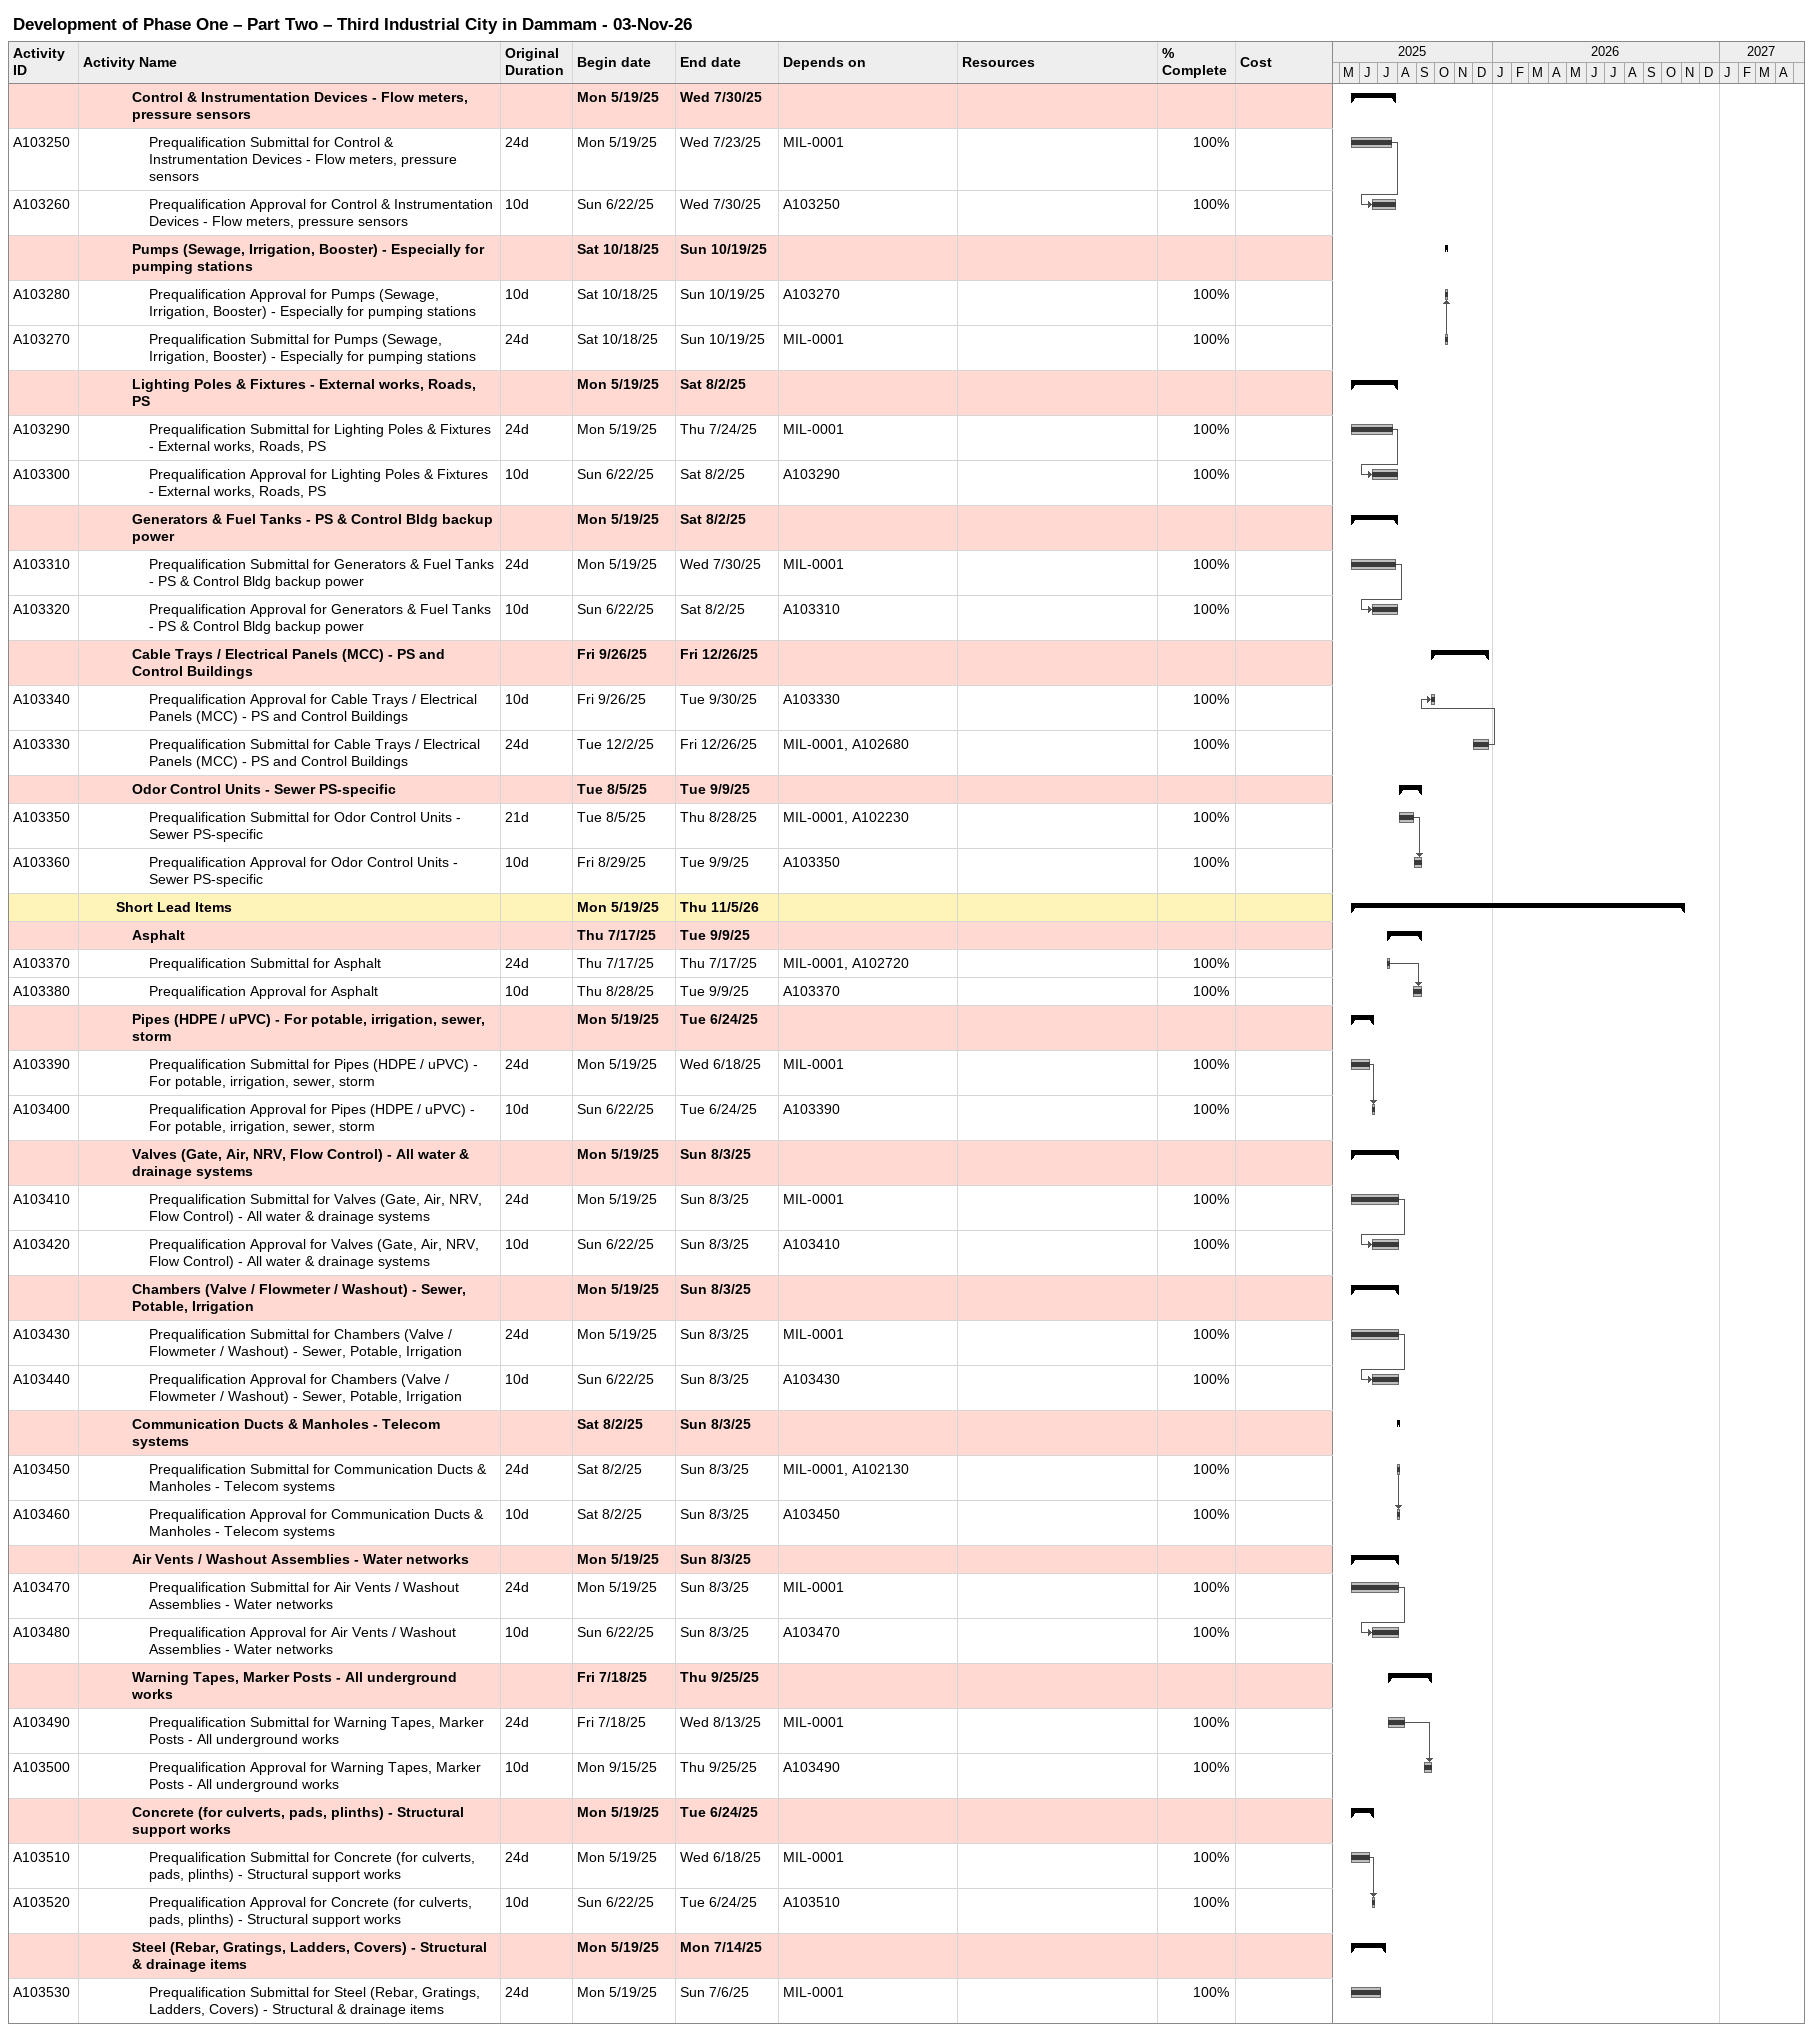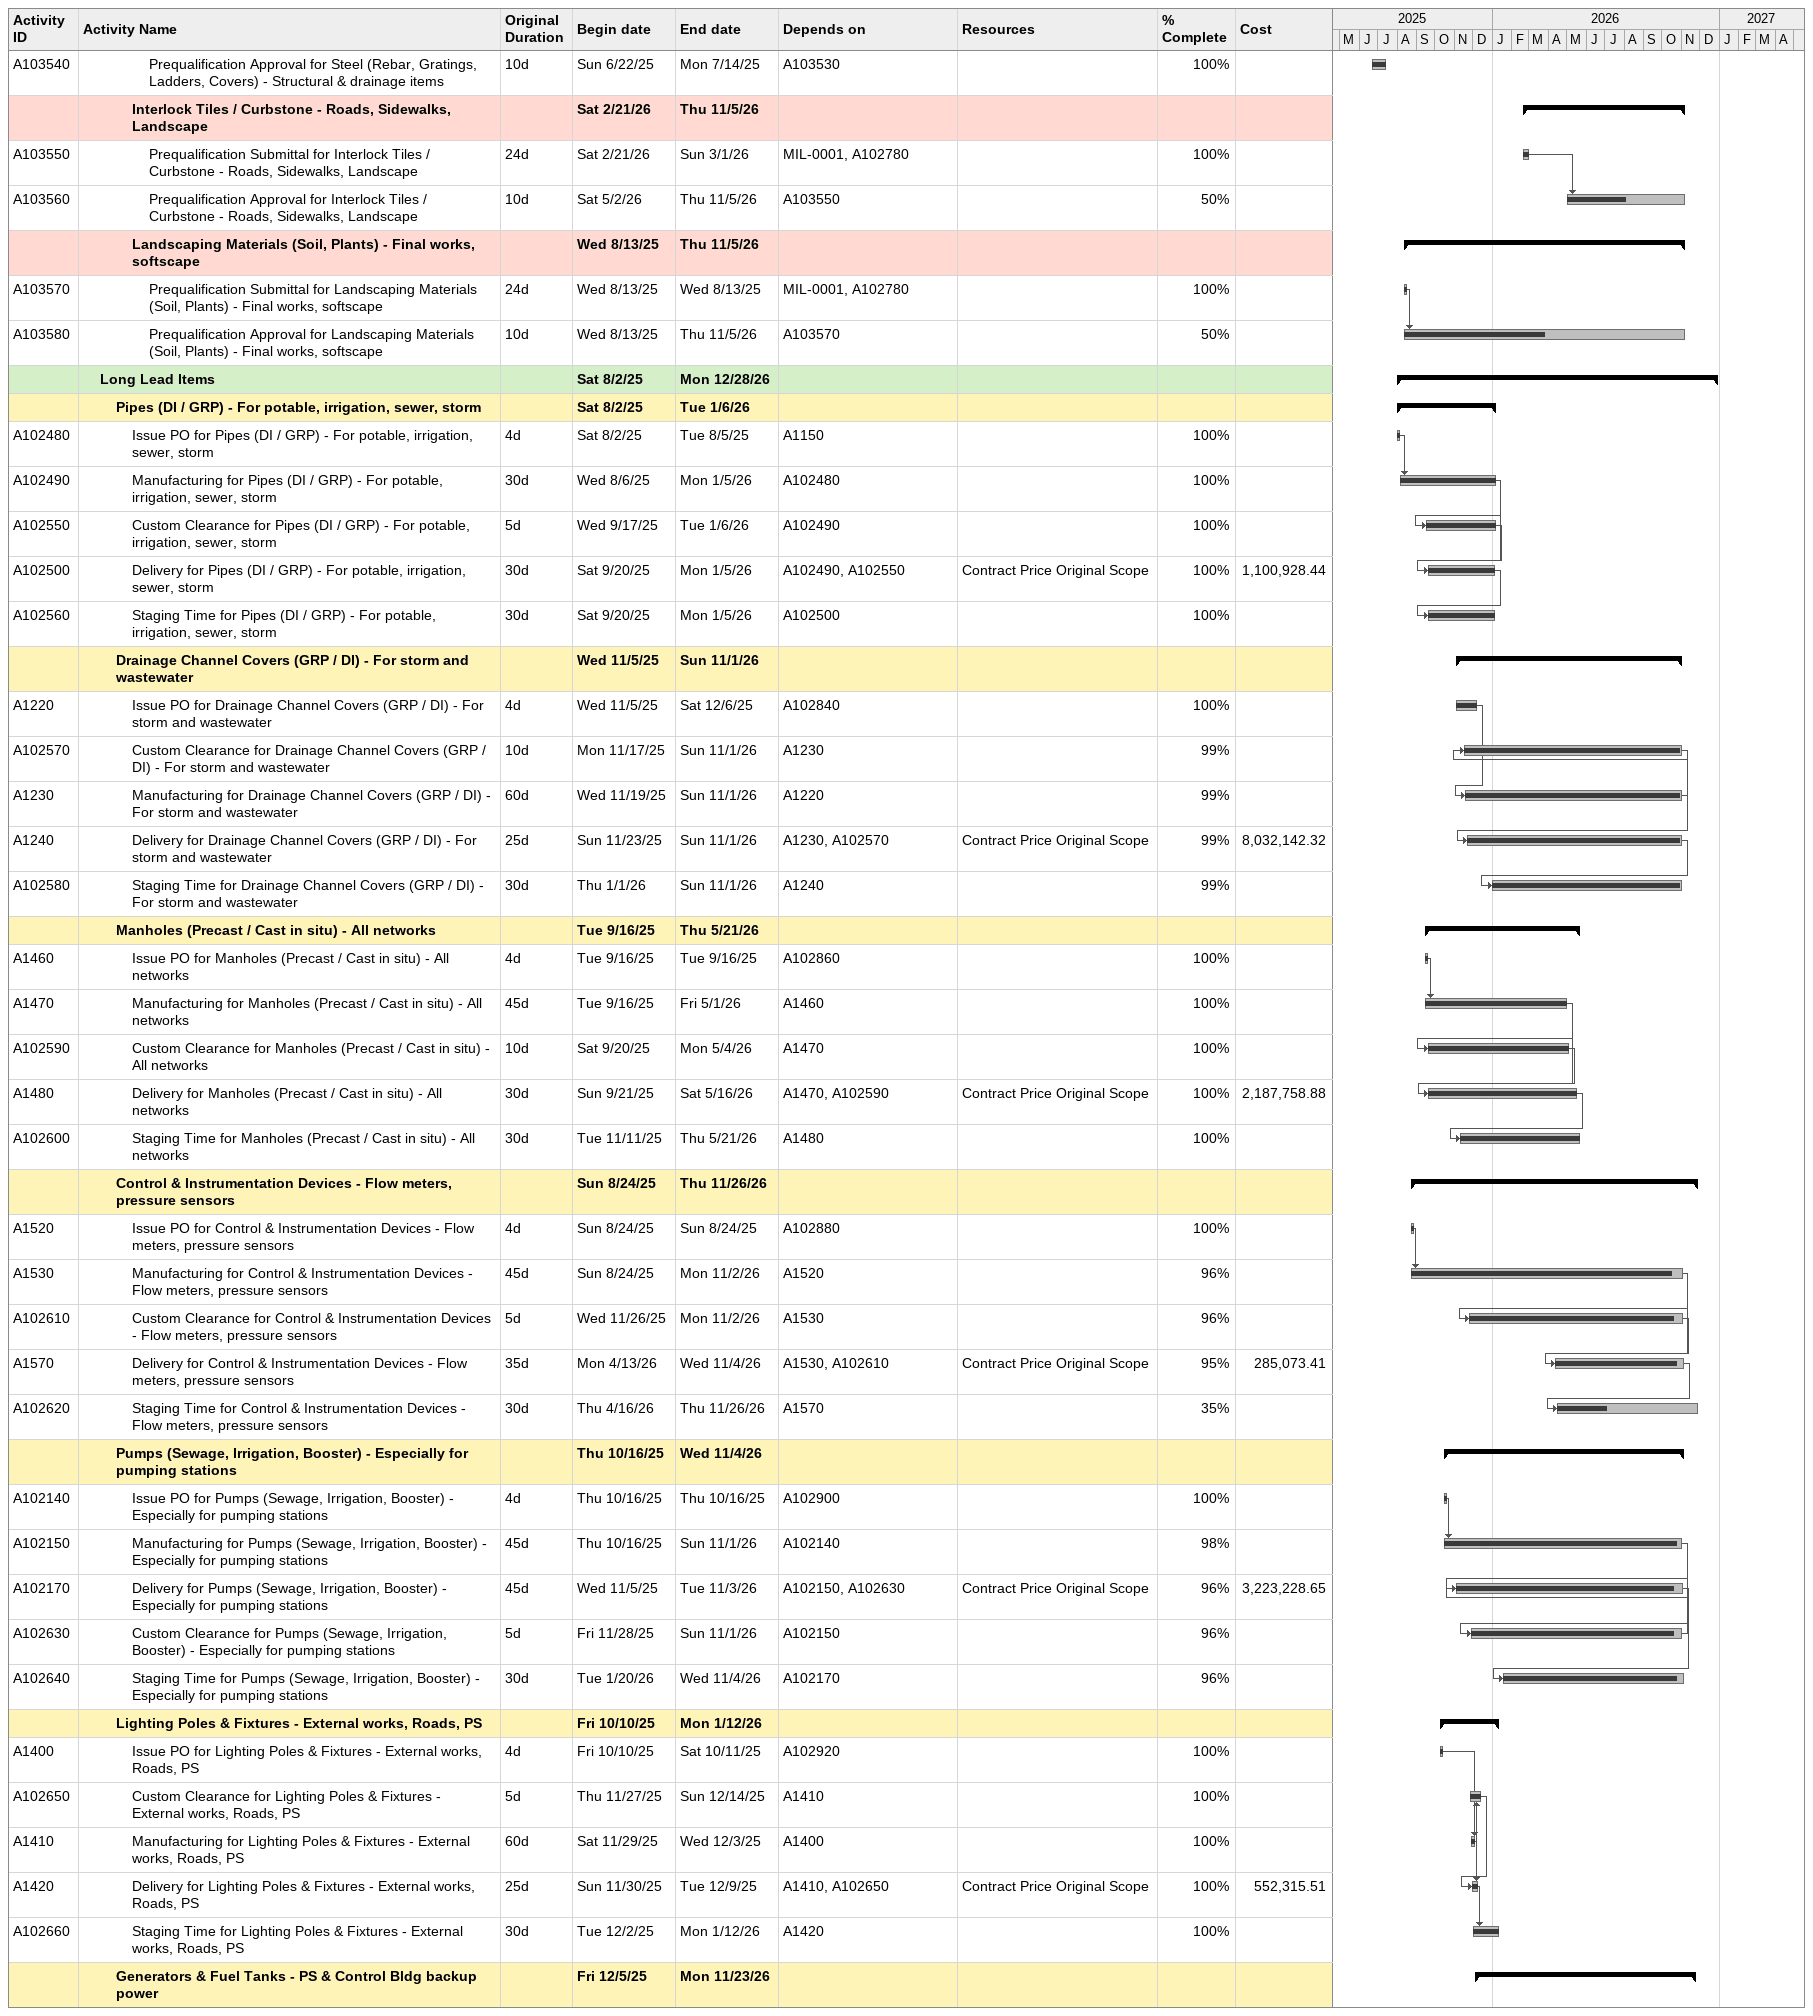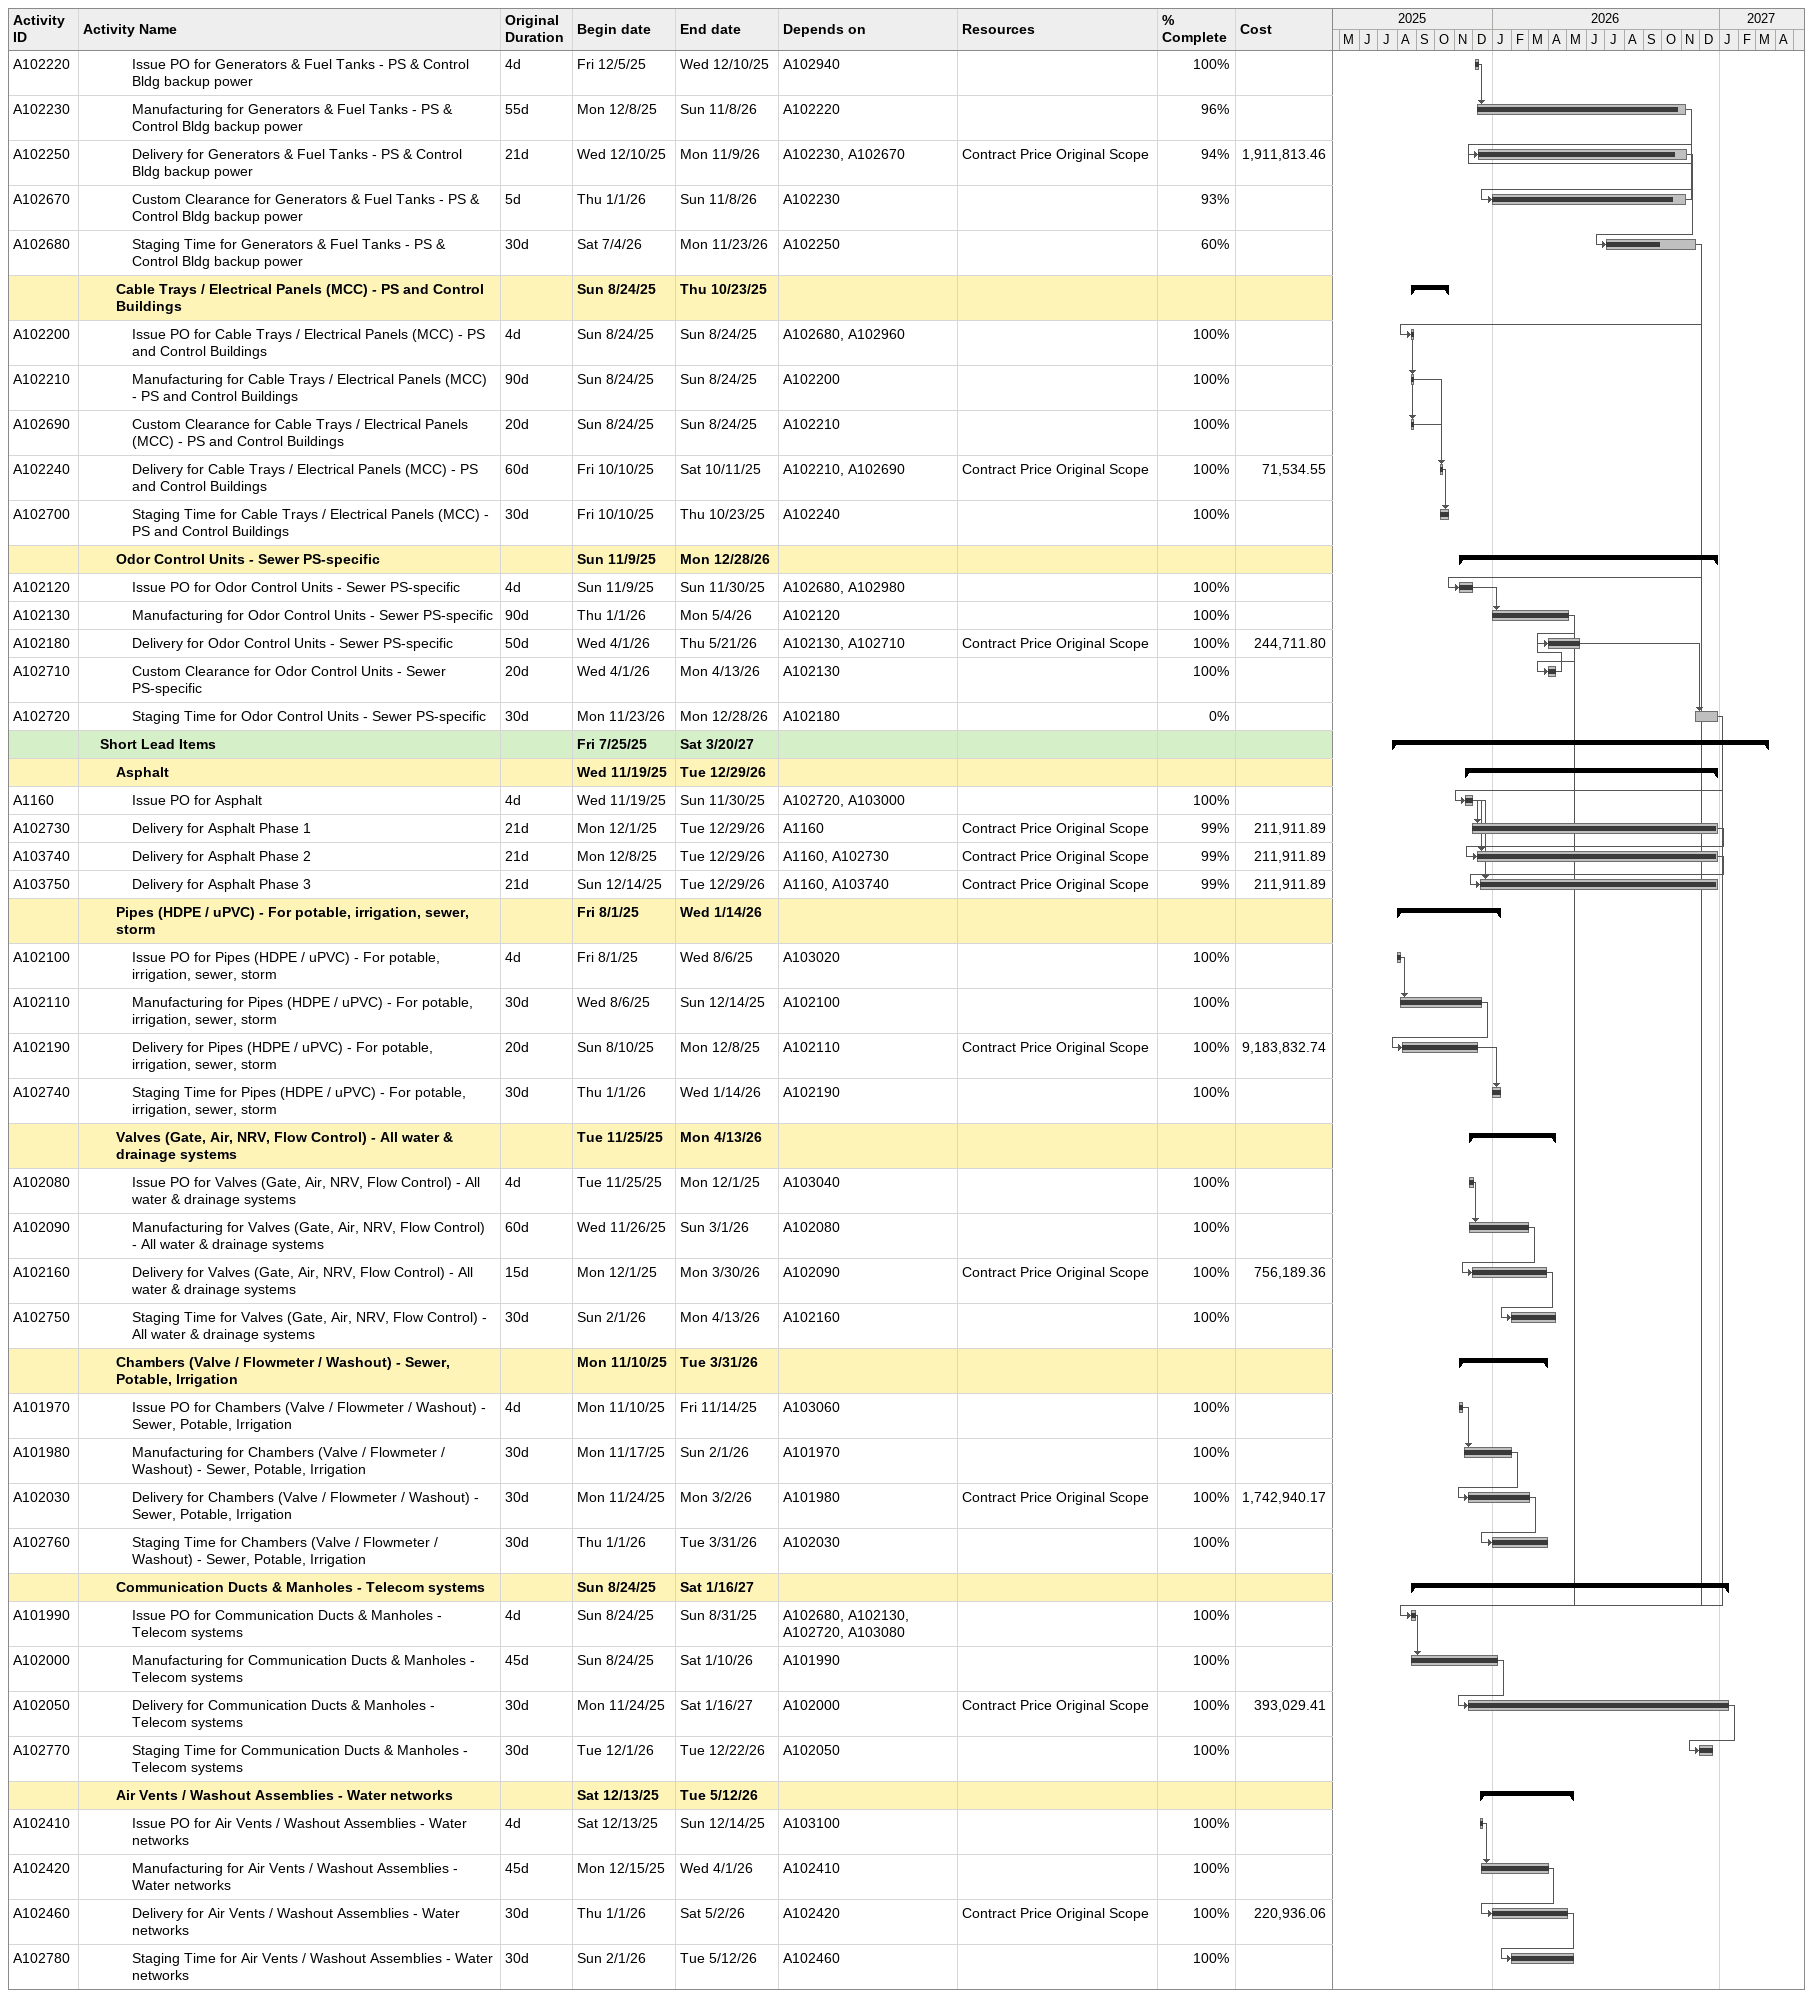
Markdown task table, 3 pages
Development of Phase One – Part Two – Third Industrial City in Dammam - 03-Nov-26

| ID | Level | Task | Original duration | Start | Finish | Predecessors | Resources | % complete | Cost |
|---|---|---|---|---|---|---|---|---|---|
|  | 4 | **Control & Instrumentation Devices - Flow meters, pressure sensors** |  | 2025-05-19 | 2025-07-30 |  |  |  |  |
| A103250 | 5 | Prequalification Submittal for Control & Instrumentation Devices - Flow meters, pressure sensors | 24d | 2025-05-19 | 2025-07-23 | MIL-0001 |  | 100 |  |
| A103260 | 5 | Prequalification Approval for Control & Instrumentation Devices - Flow meters, pressure sensors | 10d | 2025-06-22 | 2025-07-30 | A103250 |  | 100 |  |
|  | 4 | **Pumps (Sewage, Irrigation, Booster) - Especially for pumping stations** |  | 2025-10-18 | 2025-10-19 |  |  |  |  |
| A103280 | 5 | Prequalification Approval for Pumps (Sewage, Irrigation, Booster) - Especially for pumping stations | 10d | 2025-10-18 | 2025-10-19 | A103270 |  | 100 |  |
| A103270 | 5 | Prequalification Submittal for Pumps (Sewage, Irrigation, Booster) - Especially for pumping stations | 24d | 2025-10-18 | 2025-10-19 | MIL-0001 |  | 100 |  |
|  | 4 | **Lighting Poles & Fixtures - External works, Roads, PS** |  | 2025-05-19 | 2025-08-02 |  |  |  |  |
| A103290 | 5 | Prequalification Submittal for Lighting Poles & Fixtures - External works, Roads, PS | 24d | 2025-05-19 | 2025-07-24 | MIL-0001 |  | 100 |  |
| A103300 | 5 | Prequalification Approval for Lighting Poles & Fixtures - External works, Roads, PS | 10d | 2025-06-22 | 2025-08-02 | A103290 |  | 100 |  |
|  | 4 | **Generators & Fuel Tanks - PS & Control Bldg backup power** |  | 2025-05-19 | 2025-08-02 |  |  |  |  |
| A103310 | 5 | Prequalification Submittal for Generators & Fuel Tanks - PS & Control Bldg backup power | 24d | 2025-05-19 | 2025-07-30 | MIL-0001 |  | 100 |  |
| A103320 | 5 | Prequalification Approval for Generators & Fuel Tanks - PS & Control Bldg backup power | 10d | 2025-06-22 | 2025-08-02 | A103310 |  | 100 |  |
|  | 4 | **Cable Trays / Electrical Panels (MCC) - PS and Control Buildings** |  | 2025-09-26 | 2025-12-26 |  |  |  |  |
| A103340 | 5 | Prequalification Approval for Cable Trays / Electrical Panels (MCC) - PS and Control Buildings | 10d | 2025-09-26 | 2025-09-30 | A103330 |  | 100 |  |
| A103330 | 5 | Prequalification Submittal for Cable Trays / Electrical Panels (MCC) - PS and Control Buildings | 24d | 2025-12-02 | 2025-12-26 | MIL-0001, A102680 |  | 100 |  |
|  | 4 | **Odor Control Units - Sewer PS-specific** |  | 2025-08-05 | 2025-09-09 |  |  |  |  |
| A103350 | 5 | Prequalification Submittal for Odor Control Units - Sewer PS-specific | 21d | 2025-08-05 | 2025-08-28 | MIL-0001, A102230 |  | 100 |  |
| A103360 | 5 | Prequalification Approval for Odor Control Units - Sewer PS-specific | 10d | 2025-08-29 | 2025-09-09 | A103350 |  | 100 |  |
|  | 3 | **Short Lead Items** |  | 2025-05-19 | 2026-11-05 |  |  |  |  |
|  | 4 | **Asphalt** |  | 2025-07-17 | 2025-09-09 |  |  |  |  |
| A103370 | 5 | Prequalification Submittal for Asphalt | 24d | 2025-07-17 | 2025-07-17 | MIL-0001, A102720 |  | 100 |  |
| A103380 | 5 | Prequalification Approval for Asphalt | 10d | 2025-08-28 | 2025-09-09 | A103370 |  | 100 |  |
|  | 4 | **Pipes (HDPE / uPVC) - For potable, irrigation, sewer, storm** |  | 2025-05-19 | 2025-06-24 |  |  |  |  |
| A103390 | 5 | Prequalification Submittal for Pipes (HDPE / uPVC) - For potable, irrigation, sewer, storm | 24d | 2025-05-19 | 2025-06-18 | MIL-0001 |  | 100 |  |
| A103400 | 5 | Prequalification Approval for Pipes (HDPE / uPVC) - For potable, irrigation, sewer, storm | 10d | 2025-06-22 | 2025-06-24 | A103390 |  | 100 |  |
|  | 4 | **Valves (Gate, Air, NRV, Flow Control) - All water & drainage systems** |  | 2025-05-19 | 2025-08-03 |  |  |  |  |
| A103410 | 5 | Prequalification Submittal for Valves (Gate, Air, NRV, Flow Control) - All water & drainage systems | 24d | 2025-05-19 | 2025-08-03 | MIL-0001 |  | 100 |  |
| A103420 | 5 | Prequalification Approval for Valves (Gate, Air, NRV, Flow Control) - All water & drainage systems | 10d | 2025-06-22 | 2025-08-03 | A103410 |  | 100 |  |
|  | 4 | **Chambers (Valve / Flowmeter / Washout) - Sewer, Potable, Irrigation** |  | 2025-05-19 | 2025-08-03 |  |  |  |  |
| A103430 | 5 | Prequalification Submittal for Chambers (Valve / Flowmeter / Washout) - Sewer, Potable, Irrigation | 24d | 2025-05-19 | 2025-08-03 | MIL-0001 |  | 100 |  |
| A103440 | 5 | Prequalification Approval for Chambers (Valve / Flowmeter / Washout) - Sewer, Potable, Irrigation | 10d | 2025-06-22 | 2025-08-03 | A103430 |  | 100 |  |
|  | 4 | **Communication Ducts & Manholes - Telecom systems** |  | 2025-08-02 | 2025-08-03 |  |  |  |  |
| A103450 | 5 | Prequalification Submittal for Communication Ducts & Manholes - Telecom systems | 24d | 2025-08-02 | 2025-08-03 | MIL-0001, A102130 |  | 100 |  |
| A103460 | 5 | Prequalification Approval for Communication Ducts & Manholes - Telecom systems | 10d | 2025-08-02 | 2025-08-03 | A103450 |  | 100 |  |
|  | 4 | **Air Vents / Washout Assemblies - Water networks** |  | 2025-05-19 | 2025-08-03 |  |  |  |  |
| A103470 | 5 | Prequalification Submittal for Air Vents / Washout Assemblies - Water networks | 24d | 2025-05-19 | 2025-08-03 | MIL-0001 |  | 100 |  |
| A103480 | 5 | Prequalification Approval for Air Vents / Washout Assemblies - Water networks | 10d | 2025-06-22 | 2025-08-03 | A103470 |  | 100 |  |
|  | 4 | **Warning Tapes, Marker Posts - All underground works** |  | 2025-07-18 | 2025-09-25 |  |  |  |  |
| A103490 | 5 | Prequalification Submittal for Warning Tapes, Marker Posts - All underground works | 24d | 2025-07-18 | 2025-08-13 | MIL-0001 |  | 100 |  |
| A103500 | 5 | Prequalification Approval for Warning Tapes, Marker Posts - All underground works | 10d | 2025-09-15 | 2025-09-25 | A103490 |  | 100 |  |
|  | 4 | **Concrete (for culverts, pads, plinths) - Structural support works** |  | 2025-05-19 | 2025-06-24 |  |  |  |  |
| A103510 | 5 | Prequalification Submittal for Concrete (for culverts, pads, plinths) - Structural support works | 24d | 2025-05-19 | 2025-06-18 | MIL-0001 |  | 100 |  |
| A103520 | 5 | Prequalification Approval for Concrete (for culverts, pads, plinths) - Structural support works | 10d | 2025-06-22 | 2025-06-24 | A103510 |  | 100 |  |
|  | 4 | **Steel (Rebar, Gratings, Ladders, Covers) - Structural & drainage items** |  | 2025-05-19 | 2025-07-14 |  |  |  |  |
| A103530 | 5 | Prequalification Submittal for Steel (Rebar, Gratings, Ladders, Covers) - Structural & drainage items | 24d | 2025-05-19 | 2025-07-06 | MIL-0001 |  | 100 |  |
| A103540 | 5 | Prequalification Approval for Steel (Rebar, Gratings, Ladders, Covers) - Structural & drainage items | 10d | 2025-06-22 | 2025-07-14 | A103530 |  | 100 |  |
|  | 4 | **Interlock Tiles / Curbstone - Roads, Sidewalks, Landscape** |  | 2026-02-21 | 2026-11-05 |  |  |  |  |
| A103550 | 5 | Prequalification Submittal for Interlock Tiles / Curbstone - Roads, Sidewalks, Landscape | 24d | 2026-02-21 | 2026-03-01 | MIL-0001, A102780 |  | 100 |  |
| A103560 | 5 | Prequalification Approval for Interlock Tiles / Curbstone - Roads, Sidewalks, Landscape | 10d | 2026-05-02 | 2026-11-05 | A103550 |  | 50 |  |
|  | 4 | **Landscaping Materials (Soil, Plants) - Final works, softscape** |  | 2025-08-13 | 2026-11-05 |  |  |  |  |
| A103570 | 5 | Prequalification Submittal for Landscaping Materials (Soil, Plants) - Final works, softscape | 24d | 2025-08-13 | 2025-08-13 | MIL-0001, A102780 |  | 100 |  |
| A103580 | 5 | Prequalification Approval for Landscaping Materials (Soil, Plants) - Final works, softscape | 10d | 2025-08-13 | 2026-11-05 | A103570 |  | 50 |  |
|  | 2 | **Long Lead Items** |  | 2025-08-02 | 2026-12-28 |  |  |  |  |
|  | 3 | **Pipes (DI / GRP) - For potable, irrigation, sewer, storm** |  | 2025-08-02 | 2026-01-06 |  |  |  |  |
| A102480 | 4 | Issue PO for Pipes (DI / GRP) - For potable, irrigation, sewer, storm | 4d | 2025-08-02 | 2025-08-05 | A1150 |  | 100 |  |
| A102490 | 4 | Manufacturing for Pipes (DI / GRP) - For potable, irrigation, sewer, storm | 30d | 2025-08-06 | 2026-01-05 | A102480 |  | 100 |  |
| A102550 | 4 | Custom Clearance for Pipes (DI / GRP) - For potable, irrigation, sewer, storm | 5d | 2025-09-17 | 2026-01-06 | A102490 |  | 100 |  |
| A102500 | 4 | Delivery for Pipes (DI / GRP) - For potable, irrigation, sewer, storm | 30d | 2025-09-20 | 2026-01-05 | A102490, A102550 | Contract Price Original Scope | 100 | 1100928.44 |
| A102560 | 4 | Staging Time for Pipes (DI / GRP) - For potable, irrigation, sewer, storm | 30d | 2025-09-20 | 2026-01-05 | A102500 |  | 100 |  |
|  | 3 | **Drainage Channel Covers (GRP / DI) - For storm and wastewater** |  | 2025-11-05 | 2026-11-01 |  |  |  |  |
| A1220 | 4 | Issue PO for Drainage Channel Covers (GRP / DI) - For storm and wastewater | 4d | 2025-11-05 | 2025-12-06 | A102840 |  | 100 |  |
| A102570 | 4 | Custom Clearance for Drainage Channel Covers (GRP / DI) - For storm and wastewater | 10d | 2025-11-17 | 2026-11-01 | A1230 |  | 99 |  |
| A1230 | 4 | Manufacturing for Drainage Channel Covers (GRP / DI) - For storm and wastewater | 60d | 2025-11-19 | 2026-11-01 | A1220 |  | 99 |  |
| A1240 | 4 | Delivery for Drainage Channel Covers (GRP / DI) - For storm and wastewater | 25d | 2025-11-23 | 2026-11-01 | A1230, A102570 | Contract Price Original Scope | 99 | 8032142.32 |
| A102580 | 4 | Staging Time for Drainage Channel Covers (GRP / DI) - For storm and wastewater | 30d | 2026-01-01 | 2026-11-01 | A1240 |  | 99 |  |
|  | 3 | **Manholes (Precast / Cast in situ) - All networks** |  | 2025-09-16 | 2026-05-21 |  |  |  |  |
| A1460 | 4 | Issue PO for Manholes (Precast / Cast in situ) - All networks | 4d | 2025-09-16 | 2025-09-16 | A102860 |  | 100 |  |
| A1470 | 4 | Manufacturing for Manholes (Precast / Cast in situ) - All networks | 45d | 2025-09-16 | 2026-05-01 | A1460 |  | 100 |  |
| A102590 | 4 | Custom Clearance for Manholes (Precast / Cast in situ) - All networks | 10d | 2025-09-20 | 2026-05-04 | A1470 |  | 100 |  |
| A1480 | 4 | Delivery for Manholes (Precast / Cast in situ) - All networks | 30d | 2025-09-21 | 2026-05-16 | A1470, A102590 | Contract Price Original Scope | 100 | 2187758.88 |
| A102600 | 4 | Staging Time for Manholes (Precast / Cast in situ) - All networks | 30d | 2025-11-11 | 2026-05-21 | A1480 |  | 100 |  |
|  | 3 | **Control & Instrumentation Devices - Flow meters, pressure sensors** |  | 2025-08-24 | 2026-11-26 |  |  |  |  |
| A1520 | 4 | Issue PO for Control & Instrumentation Devices - Flow meters, pressure sensors | 4d | 2025-08-24 | 2025-08-24 | A102880 |  | 100 |  |
| A1530 | 4 | Manufacturing for Control & Instrumentation Devices - Flow meters, pressure sensors | 45d | 2025-08-24 | 2026-11-02 | A1520 |  | 96 |  |
| A102610 | 4 | Custom Clearance for Control & Instrumentation Devices - Flow meters, pressure sensors | 5d | 2025-11-26 | 2026-11-02 | A1530 |  | 96 |  |
| A1570 | 4 | Delivery for Control & Instrumentation Devices - Flow meters, pressure sensors | 35d | 2026-04-13 | 2026-11-04 | A1530, A102610 | Contract Price Original Scope | 95 | 285073.41 |
| A102620 | 4 | Staging Time for Control & Instrumentation Devices - Flow meters, pressure sensors | 30d | 2026-04-16 | 2026-11-26 | A1570 |  | 35 |  |
|  | 3 | **Pumps (Sewage, Irrigation, Booster) - Especially for pumping stations** |  | 2025-10-16 | 2026-11-04 |  |  |  |  |
| A102140 | 4 | Issue PO for Pumps (Sewage, Irrigation, Booster) - Especially for pumping stations | 4d | 2025-10-16 | 2025-10-16 | A102900 |  | 100 |  |
| A102150 | 4 | Manufacturing for Pumps (Sewage, Irrigation, Booster) - Especially for pumping stations | 45d | 2025-10-16 | 2026-11-01 | A102140 |  | 98 |  |
| A102170 | 4 | Delivery for Pumps (Sewage, Irrigation, Booster) - Especially for pumping stations | 45d | 2025-11-05 | 2026-11-03 | A102150, A102630 | Contract Price Original Scope | 96 | 3223228.65 |
| A102630 | 4 | Custom Clearance for Pumps (Sewage, Irrigation, Booster) - Especially for pumping stations | 5d | 2025-11-28 | 2026-11-01 | A102150 |  | 96 |  |
| A102640 | 4 | Staging Time for Pumps (Sewage, Irrigation, Booster) - Especially for pumping stations | 30d | 2026-01-20 | 2026-11-04 | A102170 |  | 96 |  |
|  | 3 | **Lighting Poles & Fixtures - External works, Roads, PS** |  | 2025-10-10 | 2026-01-12 |  |  |  |  |
| A1400 | 4 | Issue PO for Lighting Poles & Fixtures - External works, Roads, PS | 4d | 2025-10-10 | 2025-10-11 | A102920 |  | 100 |  |
| A102650 | 4 | Custom Clearance for Lighting Poles & Fixtures - External works, Roads, PS | 5d | 2025-11-27 | 2025-12-14 | A1410 |  | 100 |  |
| A1410 | 4 | Manufacturing for Lighting Poles & Fixtures - External works, Roads, PS | 60d | 2025-11-29 | 2025-12-03 | A1400 |  | 100 |  |
| A1420 | 4 | Delivery for Lighting Poles & Fixtures - External works, Roads, PS | 25d | 2025-11-30 | 2025-12-09 | A1410, A102650 | Contract Price Original Scope | 100 | 552315.51 |
| A102660 | 4 | Staging Time for Lighting Poles & Fixtures - External works, Roads, PS | 30d | 2025-12-02 | 2026-01-12 | A1420 |  | 100 |  |
|  | 3 | **Generators & Fuel Tanks - PS & Control Bldg backup power** |  | 2025-12-05 | 2026-11-23 |  |  |  |  |
| A102220 | 4 | Issue PO for Generators & Fuel Tanks - PS & Control Bldg backup power | 4d | 2025-12-05 | 2025-12-10 | A102940 |  | 100 |  |
| A102230 | 4 | Manufacturing for Generators & Fuel Tanks - PS & Control Bldg backup power | 55d | 2025-12-08 | 2026-11-08 | A102220 |  | 96 |  |
| A102250 | 4 | Delivery for Generators & Fuel Tanks - PS & Control Bldg backup power | 21d | 2025-12-10 | 2026-11-09 | A102230, A102670 | Contract Price Original Scope | 94 | 1911813.46 |
| A102670 | 4 | Custom Clearance for Generators & Fuel Tanks - PS & Control Bldg backup power | 5d | 2026-01-01 | 2026-11-08 | A102230 |  | 93 |  |
| A102680 | 4 | Staging Time for Generators & Fuel Tanks - PS & Control Bldg backup power | 30d | 2026-07-04 | 2026-11-23 | A102250 |  | 60 |  |
|  | 3 | **Cable Trays / Electrical Panels (MCC) - PS and Control Buildings** |  | 2025-08-24 | 2025-10-23 |  |  |  |  |
| A102200 | 4 | Issue PO for Cable Trays / Electrical Panels (MCC) - PS and Control Buildings | 4d | 2025-08-24 | 2025-08-24 | A102680, A102960 |  | 100 |  |
| A102210 | 4 | Manufacturing for Cable Trays / Electrical Panels (MCC) - PS and Control Buildings | 90d | 2025-08-24 | 2025-08-24 | A102200 |  | 100 |  |
| A102690 | 4 | Custom Clearance for Cable Trays / Electrical Panels (MCC) - PS and Control Buildings | 20d | 2025-08-24 | 2025-08-24 | A102210 |  | 100 |  |
| A102240 | 4 | Delivery for Cable Trays / Electrical Panels (MCC) - PS and Control Buildings | 60d | 2025-10-10 | 2025-10-11 | A102210, A102690 | Contract Price Original Scope | 100 | 71534.55 |
| A102700 | 4 | Staging Time for Cable Trays / Electrical Panels (MCC) - PS and Control Buildings | 30d | 2025-10-10 | 2025-10-23 | A102240 |  | 100 |  |
|  | 3 | **Odor Control Units - Sewer PS-specific** |  | 2025-11-09 | 2026-12-28 |  |  |  |  |
| A102120 | 4 | Issue PO for Odor Control Units - Sewer PS-specific | 4d | 2025-11-09 | 2025-11-30 | A102680, A102980 |  | 100 |  |
| A102130 | 4 | Manufacturing for Odor Control Units - Sewer PS-specific | 90d | 2026-01-01 | 2026-05-04 | A102120 |  | 100 |  |
| A102180 | 4 | Delivery for Odor Control Units - Sewer PS-specific | 50d | 2026-04-01 | 2026-05-21 | A102130, A102710 | Contract Price Original Scope | 100 | 244711.80 |
| A102710 | 4 | Custom Clearance for Odor Control Units - Sewer PS-specific | 20d | 2026-04-01 | 2026-04-13 | A102130 |  | 100 |  |
| A102720 | 4 | Staging Time for Odor Control Units - Sewer PS-specific | 30d | 2026-11-23 | 2026-12-28 | A102180 |  | 0 |  |
|  | 2 | **Short Lead Items** |  | 2025-07-25 | 2027-03-20 |  |  |  |  |
|  | 3 | **Asphalt** |  | 2025-11-19 | 2026-12-29 |  |  |  |  |
| A1160 | 4 | Issue PO for Asphalt | 4d | 2025-11-19 | 2025-11-30 | A102720, A103000 |  | 100 |  |
| A102730 | 4 | Delivery for Asphalt Phase 1 | 21d | 2025-12-01 | 2026-12-29 | A1160 | Contract Price Original Scope | 99 | 211911.89 |
| A103740 | 4 | Delivery for Asphalt Phase 2 | 21d | 2025-12-08 | 2026-12-29 | A1160, A102730 | Contract Price Original Scope | 99 | 211911.89 |
| A103750 | 4 | Delivery for Asphalt Phase 3 | 21d | 2025-12-14 | 2026-12-29 | A1160, A103740 | Contract Price Original Scope | 99 | 211911.89 |
|  | 3 | **Pipes (HDPE / uPVC) - For potable, irrigation, sewer, storm** |  | 2025-08-01 | 2026-01-14 |  |  |  |  |
| A102100 | 4 | Issue PO for Pipes (HDPE / uPVC) - For potable, irrigation, sewer, storm | 4d | 2025-08-01 | 2025-08-06 | A103020 |  | 100 |  |
| A102110 | 4 | Manufacturing for Pipes (HDPE / uPVC) - For potable, irrigation, sewer, storm | 30d | 2025-08-06 | 2025-12-14 | A102100 |  | 100 |  |
| A102190 | 4 | Delivery for Pipes (HDPE / uPVC) - For potable, irrigation, sewer, storm | 20d | 2025-08-10 | 2025-12-08 | A102110 | Contract Price Original Scope | 100 | 9183832.74 |
| A102740 | 4 | Staging Time for Pipes (HDPE / uPVC) - For potable, irrigation, sewer, storm | 30d | 2026-01-01 | 2026-01-14 | A102190 |  | 100 |  |
|  | 3 | **Valves (Gate, Air, NRV, Flow Control) - All water & drainage systems** |  | 2025-11-25 | 2026-04-13 |  |  |  |  |
| A102080 | 4 | Issue PO for Valves (Gate, Air, NRV, Flow Control) - All water & drainage systems | 4d | 2025-11-25 | 2025-12-01 | A103040 |  | 100 |  |
| A102090 | 4 | Manufacturing for Valves (Gate, Air, NRV, Flow Control) - All water & drainage systems | 60d | 2025-11-26 | 2026-03-01 | A102080 |  | 100 |  |
| A102160 | 4 | Delivery for Valves (Gate, Air, NRV, Flow Control) - All water & drainage systems | 15d | 2025-12-01 | 2026-03-30 | A102090 | Contract Price Original Scope | 100 | 756189.36 |
| A102750 | 4 | Staging Time for Valves (Gate, Air, NRV, Flow Control) - All water & drainage systems | 30d | 2026-02-01 | 2026-04-13 | A102160 |  | 100 |  |
|  | 3 | **Chambers (Valve / Flowmeter / Washout) - Sewer, Potable, Irrigation** |  | 2025-11-10 | 2026-03-31 |  |  |  |  |
| A101970 | 4 | Issue PO for Chambers (Valve / Flowmeter / Washout) - Sewer, Potable, Irrigation | 4d | 2025-11-10 | 2025-11-14 | A103060 |  | 100 |  |
| A101980 | 4 | Manufacturing for Chambers (Valve / Flowmeter / Washout) - Sewer, Potable, Irrigation | 30d | 2025-11-17 | 2026-02-01 | A101970 |  | 100 |  |
| A102030 | 4 | Delivery for Chambers (Valve / Flowmeter / Washout) - Sewer, Potable, Irrigation | 30d | 2025-11-24 | 2026-03-02 | A101980 | Contract Price Original Scope | 100 | 1742940.17 |
| A102760 | 4 | Staging Time for Chambers (Valve / Flowmeter / Washout) - Sewer, Potable, Irrigation | 30d | 2026-01-01 | 2026-03-31 | A102030 |  | 100 |  |
|  | 3 | **Communication Ducts & Manholes - Telecom systems** |  | 2025-08-24 | 2027-01-16 |  |  |  |  |
| A101990 | 4 | Issue PO for Communication Ducts & Manholes - Telecom systems | 4d | 2025-08-24 | 2025-08-31 | A102680, A102130, A102720, A103080 |  | 100 |  |
| A102000 | 4 | Manufacturing for Communication Ducts & Manholes - Telecom systems | 45d | 2025-08-24 | 2026-01-10 | A101990 |  | 100 |  |
| A102050 | 4 | Delivery for Communication Ducts & Manholes - Telecom systems | 30d | 2025-11-24 | 2027-01-16 | A102000 | Contract Price Original Scope | 100 | 393029.41 |
| A102770 | 4 | Staging Time for Communication Ducts & Manholes - Telecom systems | 30d | 2026-12-01 | 2026-12-22 | A102050 |  | 100 |  |
|  | 3 | **Air Vents / Washout Assemblies - Water networks** |  | 2025-12-13 | 2026-05-12 |  |  |  |  |
| A102410 | 4 | Issue PO for Air Vents / Washout Assemblies - Water networks | 4d | 2025-12-13 | 2025-12-14 | A103100 |  | 100 |  |
| A102420 | 4 | Manufacturing for Air Vents / Washout Assemblies - Water networks | 45d | 2025-12-15 | 2026-04-01 | A102410 |  | 100 |  |
| A102460 | 4 | Delivery for Air Vents / Washout Assemblies - Water networks | 30d | 2026-01-01 | 2026-05-02 | A102420 | Contract Price Original Scope | 100 | 220936.06 |
| A102780 | 4 | Staging Time for Air Vents / Washout Assemblies - Water networks | 30d | 2026-02-01 | 2026-05-12 | A102460 |  | 100 |  |
